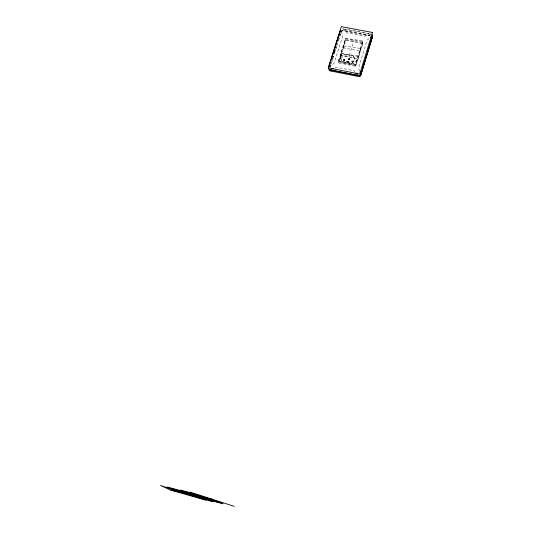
<?xml version="1.0" encoding="UTF-8"?>
<svg xmlns="http://www.w3.org/2000/svg" width="533" height="533" viewBox="0 0 533 533"><rect width="100%" height="100%" fill="white"/><g stroke="black" fill="none" stroke-linecap="round" stroke-linejoin="round"><path stroke-width="0.4" stroke-dasharray="2.67 2" d="M357.936 55.952L340.807 53.473L341.053 55.379L358.196 58.703L357.936 55.952L362.607 40.794L345.557 38.423L338.415 61.068L338.668 62.947L355.851 66.325L362.84 43.613L362.607 40.794M355.851 66.325L355.664 64.446L358.016 56.804L340.807 53.473M349.415 55.319L354.119 40.228M338.668 62.947L345.784 40.375L345.557 38.423M341.247 55.419L341.466 54.732M343.618 47.89L343.832 47.21M341.446 55.452L341.66 54.766L341.273 54.692M343.812 47.93L344.025 47.244L343.638 47.17M332.359 58.963L333.358 55.845M334.351 52.72L335.344 49.602M330.433 65.406L333.405 56.052M334.398 52.934L335.637 49.036M335.883 48.256L336.629 45.918M338.368 40.468L341.34 31.114A1.339 1.139 -11.1 0 1 342.999 30.221L370.069 35.291M330.034 67.584L341.42 31.767A1.339 1.139 -11.1 0 1 343.079 30.881L370.115 35.951M329.181 67.311L334.004 63.36L342.852 35.445L341.213 31.694M369.162 38.583L367.13 40.028L358.509 68.177L359.735 71.195M351.6 64.54L356.537 61.868L356.41 60.535L353.579 56.351L344.978 54.679L340.041 57.351L340.221 58.683L342.999 62.854L351.6 64.54L351.454 63.214L356.41 60.535M340.221 58.683L345.137 56.025L353.719 57.691L356.537 61.868M335.124 67.871L336.596 67.278L353.865 70.689L354.885 71.782M371.115 34.119L364.492 36.191L347.409 32.986L343.019 28.869A2.005 1.712 -11.1 0 0 341.986 28.915M370.268 35.618L343.132 30.534A1.699 1.452 -11.1 0 0 341.053 31.654M345.784 40.375L362.84 43.613M343.585 47.344L343.972 47.417M343.532 47.51L343.918 47.584M343.479 47.684L343.865 47.757M341.22 54.866L341.606 54.939M341.167 55.032L341.553 55.112M341.107 55.205L341.5 55.285M340.041 57.351L342.832 61.528L351.454 63.214M338.415 61.068L355.664 64.446M342.832 61.528L342.999 62.854M343.319 59.463L343.385 60.022M344.978 54.679L345.137 56.025M344.824 59.403A0.76 0.653 -10.9 0 1 343.685 60.022A0.76 0.653 -10.9 0 1 343.698 58.877A0.76 0.653 -10.9 0 1 344.824 59.403L344.891 59.962A0.76 0.653 -10.8 0 1 343.758 60.575A0.76 0.653 -10.8 0 1 343.772 59.436A0.76 0.653 -10.8 0 1 344.891 59.962M348.136 58.59L348.202 59.15M349.648 58.53A0.76 0.653 -10.4 0 1 348.509 59.15A0.76 0.653 -10.4 0 1 348.522 58.004A0.76 0.653 -10.4 0 1 349.648 58.53L349.715 59.09A0.76 0.653 -10.4 0 1 348.575 59.709A0.76 0.653 -10.4 0 1 348.582 58.57A0.76 0.653 -10.4 0 1 349.715 59.09M351.9 61.142L351.96 61.695M353.419 61.082A0.76 0.66 -10.1 0 1 352.28 61.695A0.76 0.66 -10.1 0 1 352.286 60.549A0.76 0.66 -10.1 0 1 353.419 61.082L353.479 61.641A0.76 0.66 -10.1 0 1 352.34 62.254A0.76 0.66 -10.1 0 1 352.346 61.108A0.76 0.66 -10.1 0 1 353.479 61.641M353.579 56.351L353.719 57.691M348.142 61.508C347.663 63.614 346.77 60.442 348.142 61.508M347.476 61.888L347.842 61.422L347.476 61.888M362.693 41.88L355.684 64.653L338.442 61.275L345.584 38.636L362.693 41.88M362.786 42.966L355.791 65.699L338.582 62.321L345.71 39.722L362.786 42.966M346.85 61.242L346.81 62.101L346.85 61.242M348.762 61.428C346.73 62.608 350.401 62.881 348.762 61.428M348.789 61.715L348.535 62.028L348.789 61.715M360.275 48.35L343.192 45.925L343.425 47.85L360.521 51.135L360.275 48.35M370.308 33.972L343.019 28.869A214.139 88.811 15.7 0 1 370.295 33.945M343.732 60.369A0.76 0.653 -10.8 0 0 344.871 59.756A0.76 0.653 -10.8 0 0 343.745 59.23A0.76 0.653 -10.8 0 0 343.732 60.369M348.549 59.496A0.76 0.653 -10.4 0 0 349.688 58.883A0.76 0.653 -10.4 0 0 348.562 58.357A0.76 0.653 -10.4 0 0 348.549 59.496M352.313 62.048A0.76 0.66 -10.1 0 0 353.452 61.428A0.76 0.66 -10.1 0 0 352.32 60.902A0.76 0.66 -10.1 0 0 352.313 62.048"/><path stroke-width="0.8" d="M360.608 74.473L361.807 70.536M362.287 68.964L364.439 61.881M365.878 57.158L366.597 54.799M368.036 50.082L369.236 46.144M369.715 44.572L371.394 39.062M328.828 67.018L340.314 30.974M370.515 37.623L372.547 36.184A2.025 1.732 -8.9 0 0 372.021 34.532M333.651 68.457L329.974 69.93A2.032 1.766 -12 0 1 328.581 67.804A339.501 49.622 -76.6 0 1 330.627 61.162M332.086 70.896L330.473 70.569A1.359 1.179 -12 0 1 329.854 70.276M338.535 72.175L340.147 72.495M170.66 490.087L205.938 500.227L160.453 485.476L170.66 490.087L183.052 492.805M206.891 498.035L211.947 499.148M189.948 492.026L234.22 506.35M355.904 72.868L358.449 75.579A2.059 1.792 -9.5 0 0 360.961 74.22L372.547 36.184A341.706 40.921 -76.6 0 0 360.961 74.22L360.041 71.955M372.274 36.757A1.719 1.466 -8.8 0 1 372.281 37.517L360.748 75.38A1.739 1.519 -9.5 0 1 358.616 76.539L330.313 70.909A1.726 1.499 -12 0 1 329.121 69.89M331.559 58.164A339.501 49.622 -76.6 0 1 337.596 39.215M337.849 38.443A339.501 49.622 -76.6 0 1 340.314 30.934M360.368 75.26A1.372 1.193 -9.5 0 1 359.409 76.152M371.874 36.864A1.352 1.153 -8.9 0 1 371.874 37.49M372.454 32.453L359.762 74.06L328.221 67.818L341.34 26.65L372.454 32.453M358.449 75.579L329.974 69.93A217.104 81.549 15.9 0 1 358.449 75.579M190.488 493.785A22.586 0.48 17.7 0 0 223.08 503.738A22.586 0.48 17.7 0 0 191.134 493.125A22.586 0.48 17.7 0 0 190.488 493.785M193.352 494.571A16.556 0.346 17.7 0 0 217.337 501.906A16.556 0.346 17.7 0 0 194.012 494.144A16.556 0.346 17.7 0 0 193.352 494.571M178.042 491.02A23.872 0.533 17.6 0 0 212.734 501.593A23.872 0.533 17.6 0 0 179.201 490.42A23.872 0.533 17.6 0 0 178.042 491.02M181.133 491.866A17.502 0.393 17.6 0 0 206.664 499.654A17.502 0.393 17.6 0 0 182.186 491.493A17.502 0.393 17.6 0 0 181.133 491.866"/></g></svg>
